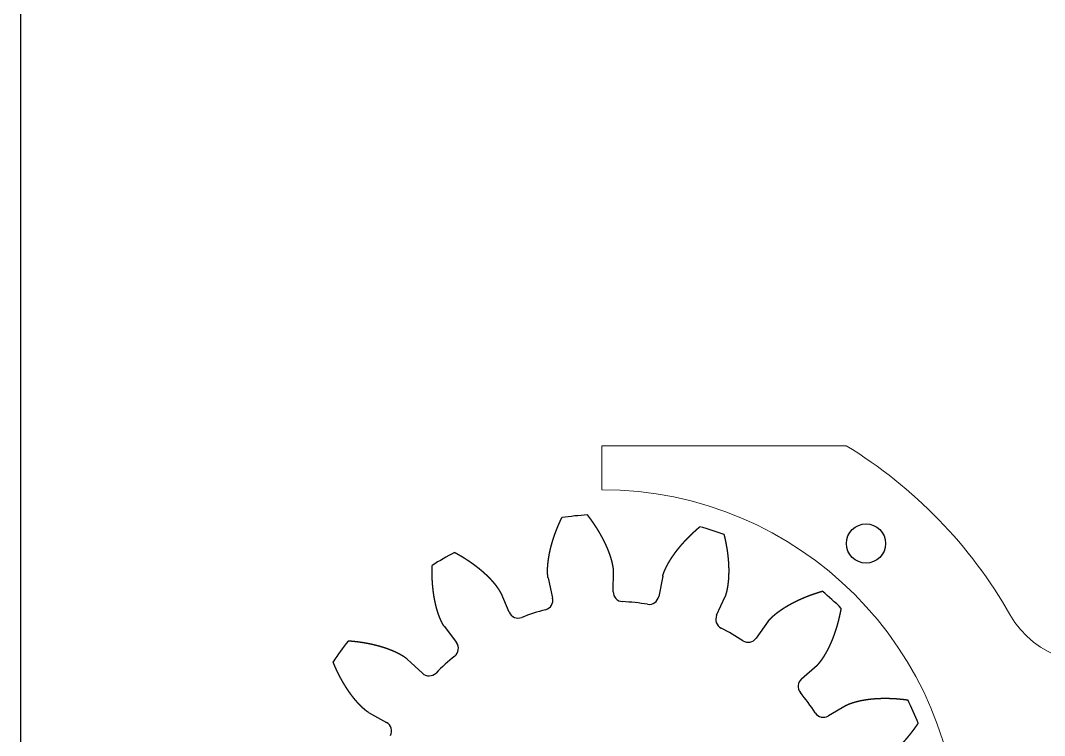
# Model space of a CAD drawing. Header units: inches. Extents: x 0 to 775, y -63 to 305.
# Drawn here: x 0 to 52.3, y 116 to 152.5 of the extents above; entities that cross this region are included whole.
import ezdxf

# ---------------------------------------------------------------- set-up
doc = ezdxf.new("R2010")
doc.units = ezdxf.units.IN
doc.header["$MEASUREMENT"] = 0

msp = doc.modelspace()

# ---------------------------------------------------------------- linework, layer by layer
at = {"color": 1}
for p, q in [((30.302, 123.306), (30.317, 124.362)), ((32.831, 124.098), (32.626, 123.062)), ((26.971, 124.011), (27.205, 122.981)), ((24.982, 122.258), (24.566, 123.229)), ((35.588, 122.1), (36.031, 123.058)), ((21.653, 121.547), (22.285, 120.701)), ((38.221, 121.794), (37.612, 120.931)), ((20.548, 119.137), (19.773, 119.855)), ((39.926, 118.847), (40.721, 119.543)), ((42.207, 117.497), (41.3, 116.956)), ((17.796, 117.133), (18.718, 116.618))]:
    msp.add_line(p, q, dxfattribs=at)
at = {"linetype": 'Continuous'}
msp.add_lwpolyline([(0, 0), (610, 0), (610, 305), (0, 305)], close=True, dxfattribs=at)
at = {"color": 1, "lineweight": 0}
msp.add_lwpolyline([(47.973, 110.268, -0.414214), (29.723, 92.018), (29.723, 89.768), (42.203, 89.768, 0.127339), (50.582, 98.399, -0.394984), (56.926, 100.369, 0.168875), (64.101, 99.529), (75.489, 102.051, -0.106253), (73.722, 110.268, -0.106253), (75.489, 118.486), (64.101, 121.008, 0.168875), (56.926, 120.167, -0.394984), (50.582, 122.138, 0.127339), (42.203, 130.768), (29.723, 130.768), (29.723, 128.518, -0.414211)], format="xyb", close=True, dxfattribs=at)
at = {"color": 1, "linetype": 'Continuous'}
msp.add_circle((43.223, 125.769), 1, dxfattribs=at)
at = {"color": 1}
for centre, radius, start, end in [((30.107, 110.268), 17, 93.7877, 98.2123), ((30.107, 110.268), 17, 69.7877, 74.2123), ((30.107, 110.268), 17, 117.7877, 122.2123), ((30.802, 123.299), 0.5, 179.1897, 266.9466), ((32.136, 123.159), 0.5, 261.0534, 348.8103), ((30.107, 110.268), 17, 45.7877, 50.2123), ((26.717, 122.87), 0.5, 285.0534, 12.8103), ((30.107, 110.268), 12.549, 81.0534, 86.9466), ((25.442, 122.455), 0.5, 203.1897, 290.9466), ((30.107, 110.268), 12.549, 105.0534, 110.9466), ((36.042, 121.89), 0.5, 155.1897, 242.9466), ((30.107, 110.268), 12.549, 57.0534, 62.9466), ((37.204, 121.219), 0.5, 237.0534, 324.8103), ((30.107, 110.268), 17, 141.7877, 146.2123), ((21.885, 120.402), 0.5, 309.0534, 36.8103), ((30.107, 110.268), 12.549, 129.0534, 134.9466), ((20.888, 119.504), 0.5, 227.1897, 314.9466), ((40.255, 118.471), 0.5, 131.1897, 218.9466), ((30.107, 110.268), 12.549, 33.0534, 38.9466), ((30.107, 110.268), 17, 21.7877, 26.2123), ((41.044, 117.386), 0.5, 213.0534, 300.8103), ((18.474, 116.182), 0.5, 333.0534, 60.8103)]:
    msp.add_arc(centre, radius, start, end, dxfattribs=at)
for points in [[(30.317, 124.362), (30.317, 124.371), (30.317, 124.388), (30.316, 124.414), (30.314, 124.448), (30.309, 124.491), (30.302, 124.533), (30.295, 124.576), (30.287, 124.618), (30.279, 124.661), (30.271, 124.703), (30.262, 124.746), (30.253, 124.788), (30.242, 124.831), (30.232, 124.873), (30.22, 124.915), (30.208, 124.958), (30.196, 125), (30.183, 125.042), (30.17, 125.084), (30.156, 125.126), (30.142, 125.168), (30.127, 125.21), (30.113, 125.252), (30.097, 125.294), (30.082, 125.336), (30.065, 125.378), (30.049, 125.42), (30.032, 125.461), (30.015, 125.503), (29.997, 125.545), (29.979, 125.586), (29.961, 125.628), (29.943, 125.669), (29.924, 125.711), (29.904, 125.752), (29.885, 125.793), (29.865, 125.834), (29.845, 125.875), (29.824, 125.917), (29.803, 125.958), (29.782, 125.999), (29.761, 126.039), (29.739, 126.08), (29.717, 126.121), (29.694, 126.162), (29.671, 126.202), (29.648, 126.243), (29.625, 126.283), (29.602, 126.324), (29.578, 126.364), (29.554, 126.404), (29.529, 126.444), (29.504, 126.484), (29.479, 126.525), (29.454, 126.564), (29.428, 126.604), (29.403, 126.644), (29.377, 126.684), (29.35, 126.723), (29.324, 126.763), (29.297, 126.803), (29.269, 126.842), (29.242, 126.881), (29.214, 126.92), (29.186, 126.96), (29.158, 126.999), (29.13, 127.038), (29.101, 127.077), (29.072, 127.115), (29.043, 127.154), (29.019, 127.185), (29.001, 127.208), (28.99, 127.224), (28.984, 127.231)], [(26.971, 124.011), (26.969, 124.019), (26.965, 124.036), (26.961, 124.061), (26.956, 124.095), (26.952, 124.138), (26.949, 124.181), (26.948, 124.224), (26.946, 124.267), (26.945, 124.31), (26.945, 124.354), (26.945, 124.397), (26.945, 124.441), (26.946, 124.484), (26.948, 124.528), (26.95, 124.572), (26.953, 124.615), (26.957, 124.659), (26.96, 124.703), (26.965, 124.747), (26.969, 124.791), (26.974, 124.835), (26.98, 124.88), (26.985, 124.924), (26.992, 124.968), (26.998, 125.012), (27.005, 125.056), (27.013, 125.101), (27.021, 125.145), (27.029, 125.189), (27.037, 125.234), (27.046, 125.278), (27.055, 125.322), (27.065, 125.367), (27.075, 125.411), (27.085, 125.456), (27.096, 125.5), (27.107, 125.544), (27.118, 125.589), (27.13, 125.633), (27.141, 125.678), (27.154, 125.722), (27.166, 125.767), (27.179, 125.811), (27.192, 125.856), (27.206, 125.9), (27.219, 125.945), (27.234, 125.989), (27.248, 126.033), (27.263, 126.078), (27.278, 126.122), (27.293, 126.167), (27.308, 126.211), (27.324, 126.255), (27.34, 126.3), (27.357, 126.344), (27.373, 126.388), (27.39, 126.433), (27.408, 126.477), (27.425, 126.521), (27.443, 126.565), (27.461, 126.61), (27.48, 126.654), (27.498, 126.698), (27.517, 126.742), (27.536, 126.786), (27.556, 126.83), (27.576, 126.874), (27.596, 126.918), (27.616, 126.962), (27.636, 127.006), (27.653, 127.041), (27.666, 127.068), (27.674, 127.085), (27.678, 127.094)], [(32.831, 124.098), (32.833, 124.106), (32.837, 124.123), (32.843, 124.148), (32.852, 124.181), (32.866, 124.222), (32.881, 124.262), (32.897, 124.302), (32.913, 124.342), (32.93, 124.382), (32.947, 124.422), (32.965, 124.462), (32.983, 124.501), (33.001, 124.541), (33.021, 124.58), (33.041, 124.619), (33.061, 124.658), (33.082, 124.696), (33.104, 124.735), (33.125, 124.773), (33.148, 124.812), (33.17, 124.85), (33.193, 124.888), (33.216, 124.926), (33.24, 124.964), (33.264, 125.002), (33.288, 125.039), (33.313, 125.077), (33.338, 125.114), (33.364, 125.151), (33.39, 125.188), (33.416, 125.225), (33.442, 125.262), (33.469, 125.299), (33.496, 125.335), (33.524, 125.372), (33.551, 125.408), (33.579, 125.444), (33.608, 125.48), (33.636, 125.516), (33.665, 125.552), (33.695, 125.587), (33.724, 125.623), (33.754, 125.658), (33.784, 125.693), (33.814, 125.729), (33.845, 125.764), (33.876, 125.798), (33.907, 125.833), (33.939, 125.868), (33.97, 125.902), (34.002, 125.937), (34.035, 125.971), (34.067, 126.005), (34.1, 126.039), (34.133, 126.073), (34.166, 126.106), (34.2, 126.14), (34.234, 126.173), (34.268, 126.207), (34.302, 126.24), (34.337, 126.273), (34.371, 126.306), (34.406, 126.338), (34.442, 126.371), (34.477, 126.404), (34.513, 126.436), (34.549, 126.468), (34.585, 126.5), (34.621, 126.532), (34.658, 126.564), (34.687, 126.589), (34.71, 126.608), (34.724, 126.621), (34.732, 126.627)], [(36.031, 123.058), (36.035, 123.066), (36.042, 123.082), (36.051, 123.106), (36.063, 123.138), (36.076, 123.179), (36.087, 123.22), (36.098, 123.262), (36.108, 123.304), (36.118, 123.346), (36.128, 123.388), (36.137, 123.431), (36.146, 123.474), (36.154, 123.516), (36.161, 123.56), (36.168, 123.603), (36.174, 123.646), (36.18, 123.69), (36.185, 123.734), (36.19, 123.778), (36.195, 123.822), (36.199, 123.866), (36.203, 123.91), (36.207, 123.954), (36.21, 123.999), (36.212, 124.044), (36.215, 124.088), (36.217, 124.133), (36.218, 124.178), (36.219, 124.223), (36.22, 124.268), (36.221, 124.314), (36.221, 124.359), (36.221, 124.404), (36.22, 124.45), (36.22, 124.495), (36.219, 124.541), (36.217, 124.587), (36.215, 124.633), (36.213, 124.679), (36.211, 124.725), (36.208, 124.771), (36.205, 124.817), (36.202, 124.863), (36.198, 124.909), (36.194, 124.955), (36.19, 125.002), (36.185, 125.048), (36.181, 125.094), (36.175, 125.141), (36.17, 125.188), (36.164, 125.234), (36.158, 125.281), (36.152, 125.327), (36.146, 125.374), (36.139, 125.421), (36.132, 125.468), (36.124, 125.515), (36.116, 125.562), (36.108, 125.609), (36.1, 125.656), (36.092, 125.703), (36.083, 125.75), (36.074, 125.797), (36.065, 125.844), (36.055, 125.891), (36.045, 125.938), (36.035, 125.985), (36.024, 126.032), (36.014, 126.08), (36.003, 126.127), (35.994, 126.165), (35.987, 126.193), (35.982, 126.212), (35.98, 126.221)], [(24.566, 123.229), (24.563, 123.237), (24.556, 123.253), (24.545, 123.276), (24.528, 123.306), (24.507, 123.343), (24.483, 123.379), (24.459, 123.415), (24.435, 123.451), (24.41, 123.487), (24.385, 123.522), (24.36, 123.557), (24.334, 123.592), (24.308, 123.627), (24.281, 123.661), (24.253, 123.695), (24.225, 123.729), (24.196, 123.762), (24.167, 123.796), (24.138, 123.829), (24.108, 123.862), (24.078, 123.895), (24.048, 123.927), (24.018, 123.959), (23.986, 123.991), (23.955, 124.023), (23.923, 124.055), (23.891, 124.086), (23.859, 124.118), (23.826, 124.149), (23.793, 124.18), (23.76, 124.21), (23.727, 124.241), (23.693, 124.271), (23.659, 124.301), (23.624, 124.331), (23.59, 124.361), (23.555, 124.39), (23.519, 124.42), (23.484, 124.449), (23.448, 124.478), (23.412, 124.507), (23.376, 124.535), (23.339, 124.564), (23.302, 124.592), (23.265, 124.62), (23.228, 124.648), (23.191, 124.675), (23.153, 124.703), (23.115, 124.73), (23.077, 124.757), (23.038, 124.784), (23, 124.811), (22.961, 124.838), (22.922, 124.864), (22.882, 124.89), (22.843, 124.916), (22.803, 124.942), (22.763, 124.968), (22.723, 124.993), (22.682, 125.019), (22.642, 125.044), (22.601, 125.069), (22.56, 125.093), (22.518, 125.118), (22.477, 125.142), (22.435, 125.167), (22.394, 125.191), (22.351, 125.214), (22.309, 125.238), (22.267, 125.262), (22.233, 125.28), (22.207, 125.294), (22.19, 125.303), (22.181, 125.308)], [(21.653, 121.547), (21.647, 121.554), (21.637, 121.568), (21.623, 121.589), (21.605, 121.618), (21.584, 121.656), (21.564, 121.694), (21.545, 121.732), (21.526, 121.771), (21.507, 121.81), (21.489, 121.85), (21.471, 121.889), (21.454, 121.929), (21.437, 121.97), (21.421, 122.01), (21.406, 122.051), (21.39, 122.093), (21.376, 122.134), (21.361, 122.176), (21.347, 122.218), (21.333, 122.26), (21.32, 122.302), (21.307, 122.344), (21.294, 122.387), (21.282, 122.43), (21.27, 122.473), (21.259, 122.516), (21.248, 122.56), (21.237, 122.604), (21.226, 122.647), (21.216, 122.691), (21.206, 122.736), (21.196, 122.78), (21.187, 122.824), (21.178, 122.869), (21.169, 122.914), (21.161, 122.959), (21.153, 123.004), (21.145, 123.049), (21.137, 123.094), (21.13, 123.14), (21.123, 123.185), (21.117, 123.231), (21.11, 123.277), (21.104, 123.323), (21.098, 123.369), (21.093, 123.415), (21.088, 123.461), (21.083, 123.508), (21.078, 123.554), (21.074, 123.601), (21.07, 123.648), (21.066, 123.695), (21.062, 123.741), (21.059, 123.789), (21.056, 123.836), (21.053, 123.883), (21.051, 123.93), (21.048, 123.978), (21.047, 124.025), (21.045, 124.073), (21.043, 124.121), (21.042, 124.169), (21.041, 124.217), (21.041, 124.265), (21.04, 124.313), (21.04, 124.361), (21.04, 124.409), (21.041, 124.458), (21.041, 124.506), (21.042, 124.554), (21.043, 124.593), (21.044, 124.623), (21.044, 124.642), (21.045, 124.652)], [(38.221, 121.794), (38.226, 121.801), (38.236, 121.815), (38.252, 121.835), (38.274, 121.862), (38.303, 121.893), (38.333, 121.924), (38.364, 121.954), (38.395, 121.984), (38.426, 122.013), (38.458, 122.043), (38.49, 122.072), (38.523, 122.101), (38.556, 122.129), (38.59, 122.157), (38.624, 122.185), (38.659, 122.212), (38.693, 122.239), (38.729, 122.265), (38.764, 122.292), (38.8, 122.318), (38.836, 122.343), (38.872, 122.369), (38.909, 122.394), (38.946, 122.419), (38.984, 122.444), (39.021, 122.468), (39.059, 122.492), (39.097, 122.516), (39.136, 122.54), (39.174, 122.563), (39.213, 122.586), (39.252, 122.609), (39.292, 122.632), (39.331, 122.654), (39.371, 122.676), (39.411, 122.698), (39.452, 122.719), (39.492, 122.741), (39.533, 122.762), (39.574, 122.783), (39.615, 122.804), (39.657, 122.824), (39.698, 122.844), (39.74, 122.864), (39.782, 122.884), (39.824, 122.903), (39.867, 122.923), (39.909, 122.942), (39.952, 122.96), (39.995, 122.979), (40.038, 122.997), (40.082, 123.016), (40.125, 123.033), (40.169, 123.051), (40.213, 123.069), (40.257, 123.086), (40.302, 123.103), (40.346, 123.12), (40.391, 123.136), (40.435, 123.153), (40.48, 123.169), (40.526, 123.185), (40.571, 123.2), (40.616, 123.216), (40.662, 123.231), (40.708, 123.246), (40.754, 123.261), (40.8, 123.275), (40.846, 123.29), (40.892, 123.304), (40.93, 123.315), (40.958, 123.323), (40.976, 123.329), (40.986, 123.332)], [(40.721, 119.543), (40.727, 119.549), (40.74, 119.56), (40.759, 119.578), (40.783, 119.603), (40.811, 119.635), (40.838, 119.668), (40.865, 119.702), (40.891, 119.736), (40.918, 119.77), (40.944, 119.805), (40.969, 119.84), (40.995, 119.876), (41.019, 119.912), (41.044, 119.948), (41.067, 119.985), (41.091, 120.022), (41.114, 120.059), (41.137, 120.097), (41.159, 120.135), (41.181, 120.174), (41.203, 120.212), (41.225, 120.251), (41.246, 120.29), (41.267, 120.33), (41.287, 120.369), (41.308, 120.409), (41.328, 120.449), (41.347, 120.49), (41.367, 120.531), (41.386, 120.571), (41.405, 120.613), (41.424, 120.654), (41.442, 120.695), (41.46, 120.737), (41.478, 120.779), (41.495, 120.821), (41.513, 120.864), (41.53, 120.906), (41.546, 120.949), (41.563, 120.992), (41.579, 121.035), (41.595, 121.078), (41.611, 121.122), (41.626, 121.166), (41.642, 121.21), (41.657, 121.254), (41.671, 121.298), (41.686, 121.342), (41.7, 121.387), (41.714, 121.431), (41.728, 121.476), (41.741, 121.521), (41.755, 121.567), (41.768, 121.612), (41.78, 121.658), (41.793, 121.703), (41.805, 121.749), (41.817, 121.795), (41.829, 121.841), (41.841, 121.887), (41.852, 121.934), (41.863, 121.98), (41.874, 122.027), (41.884, 122.074), (41.895, 122.121), (41.905, 122.168), (41.915, 122.215), (41.925, 122.263), (41.934, 122.31), (41.943, 122.358), (41.951, 122.396), (41.956, 122.425), (41.959, 122.444), (41.961, 122.453)], [(19.773, 119.855), (19.767, 119.861), (19.754, 119.872), (19.735, 119.889), (19.708, 119.91), (19.673, 119.935), (19.637, 119.959), (19.6, 119.982), (19.564, 120.004), (19.527, 120.027), (19.489, 120.049), (19.452, 120.071), (19.414, 120.092), (19.376, 120.113), (19.337, 120.134), (19.298, 120.153), (19.258, 120.173), (19.219, 120.192), (19.179, 120.21), (19.138, 120.229), (19.098, 120.247), (19.057, 120.265), (19.016, 120.282), (18.975, 120.299), (18.934, 120.316), (18.892, 120.332), (18.85, 120.348), (18.808, 120.364), (18.766, 120.379), (18.724, 120.394), (18.681, 120.409), (18.638, 120.424), (18.595, 120.438), (18.552, 120.452), (18.508, 120.465), (18.465, 120.479), (18.421, 120.492), (18.377, 120.504), (18.333, 120.517), (18.289, 120.529), (18.244, 120.541), (18.2, 120.553), (18.155, 120.564), (18.11, 120.575), (18.065, 120.586), (18.02, 120.597), (17.974, 120.607), (17.929, 120.617), (17.883, 120.627), (17.837, 120.636), (17.791, 120.645), (17.745, 120.654), (17.699, 120.663), (17.653, 120.671), (17.606, 120.68), (17.56, 120.688), (17.513, 120.695), (17.466, 120.703), (17.419, 120.71), (17.372, 120.717), (17.325, 120.724), (17.277, 120.73), (17.23, 120.736), (17.182, 120.742), (17.135, 120.748), (17.087, 120.753), (17.039, 120.758), (16.991, 120.763), (16.943, 120.768), (16.895, 120.772), (16.846, 120.777), (16.808, 120.78), (16.778, 120.782), (16.759, 120.783), (16.749, 120.784)], [(17.796, 117.133), (17.788, 117.138), (17.774, 117.146), (17.752, 117.16), (17.723, 117.179), (17.689, 117.204), (17.655, 117.231), (17.622, 117.259), (17.589, 117.287), (17.556, 117.315), (17.524, 117.344), (17.491, 117.372), (17.459, 117.402), (17.427, 117.432), (17.396, 117.462), (17.365, 117.494), (17.335, 117.525), (17.304, 117.557), (17.274, 117.589), (17.244, 117.622), (17.215, 117.655), (17.185, 117.688), (17.156, 117.721), (17.127, 117.755), (17.098, 117.789), (17.07, 117.824), (17.042, 117.859), (17.014, 117.894), (16.986, 117.929), (16.959, 117.965), (16.932, 118.001), (16.904, 118.037), (16.878, 118.074), (16.851, 118.111), (16.825, 118.148), (16.799, 118.185), (16.773, 118.223), (16.747, 118.261), (16.721, 118.299), (16.696, 118.337), (16.671, 118.376), (16.646, 118.415), (16.622, 118.454), (16.597, 118.493), (16.573, 118.532), (16.549, 118.572), (16.525, 118.612), (16.501, 118.652), (16.478, 118.693), (16.455, 118.733), (16.432, 118.774), (16.409, 118.815), (16.387, 118.857), (16.364, 118.898), (16.342, 118.94), (16.32, 118.982), (16.298, 119.024), (16.277, 119.066), (16.255, 119.108), (16.234, 119.151), (16.213, 119.194), (16.193, 119.237), (16.172, 119.28), (16.152, 119.324), (16.132, 119.367), (16.112, 119.411), (16.092, 119.455), (16.072, 119.499), (16.053, 119.543), (16.034, 119.588), (16.015, 119.632), (16, 119.668), (15.989, 119.695), (15.982, 119.713), (15.978, 119.722)], [(42.207, 117.497), (42.215, 117.502), (42.229, 117.51), (42.252, 117.522), (42.283, 117.537), (42.322, 117.554), (42.362, 117.57), (42.403, 117.585), (42.443, 117.6), (42.484, 117.614), (42.525, 117.628), (42.567, 117.642), (42.608, 117.655), (42.65, 117.667), (42.692, 117.679), (42.734, 117.69), (42.777, 117.701), (42.82, 117.711), (42.863, 117.721), (42.906, 117.731), (42.949, 117.74), (42.993, 117.749), (43.036, 117.757), (43.08, 117.766), (43.124, 117.773), (43.168, 117.781), (43.212, 117.788), (43.257, 117.794), (43.301, 117.8), (43.346, 117.806), (43.391, 117.812), (43.436, 117.817), (43.481, 117.822), (43.526, 117.827), (43.571, 117.831), (43.617, 117.835), (43.662, 117.839), (43.708, 117.842), (43.754, 117.845), (43.8, 117.848), (43.846, 117.85), (43.892, 117.852), (43.938, 117.854), (43.984, 117.856), (44.03, 117.857), (44.077, 117.858), (44.123, 117.858), (44.17, 117.859), (44.217, 117.859), (44.263, 117.859), (44.31, 117.858), (44.357, 117.857), (44.404, 117.856), (44.451, 117.855), (44.498, 117.853), (44.546, 117.851), (44.593, 117.849), (44.64, 117.847), (44.688, 117.844), (44.735, 117.841), (44.783, 117.838), (44.831, 117.834), (44.878, 117.83), (44.926, 117.826), (44.974, 117.822), (45.022, 117.817), (45.07, 117.812), (45.118, 117.807), (45.166, 117.802), (45.214, 117.796), (45.262, 117.79), (45.301, 117.785), (45.329, 117.781), (45.349, 117.779), (45.358, 117.777)], [(43.576, 114.424), (43.584, 114.426), (43.6, 114.432), (43.624, 114.44), (43.656, 114.453), (43.695, 114.471), (43.734, 114.49), (43.772, 114.51), (43.81, 114.531), (43.848, 114.552), (43.886, 114.573), (43.923, 114.594), (43.961, 114.616), (43.998, 114.639), (44.035, 114.663), (44.072, 114.687), (44.108, 114.711), (44.145, 114.736), (44.181, 114.761), (44.217, 114.787), (44.253, 114.813), (44.288, 114.839), (44.324, 114.866), (44.359, 114.893), (44.394, 114.921), (44.429, 114.948), (44.464, 114.977), (44.499, 115.005), (44.533, 115.034), (44.567, 115.063), (44.602, 115.093), (44.636, 115.123), (44.669, 115.153), (44.703, 115.183), (44.737, 115.214), (44.77, 115.245), (44.803, 115.277), (44.836, 115.308), (44.869, 115.34), (44.902, 115.373), (44.934, 115.405), (44.967, 115.438), (44.999, 115.471), (45.031, 115.504), (45.063, 115.538), (45.095, 115.572), (45.126, 115.606), (45.158, 115.64), (45.189, 115.675), (45.22, 115.71), (45.251, 115.745), (45.282, 115.781), (45.312, 115.816), (45.343, 115.852), (45.373, 115.888), (45.403, 115.925), (45.433, 115.961), (45.463, 115.998), (45.493, 116.035), (45.523, 116.073), (45.552, 116.11), (45.581, 116.148), (45.61, 116.186), (45.639, 116.224), (45.668, 116.263), (45.697, 116.301), (45.725, 116.34), (45.753, 116.379), (45.781, 116.419), (45.809, 116.458), (45.837, 116.498), (45.859, 116.53), (45.876, 116.554), (45.887, 116.57), (45.892, 116.578)]]:
    msp.add_open_spline(points, degree=5, dxfattribs=at)

doc.saveas('drawing.dxf')
